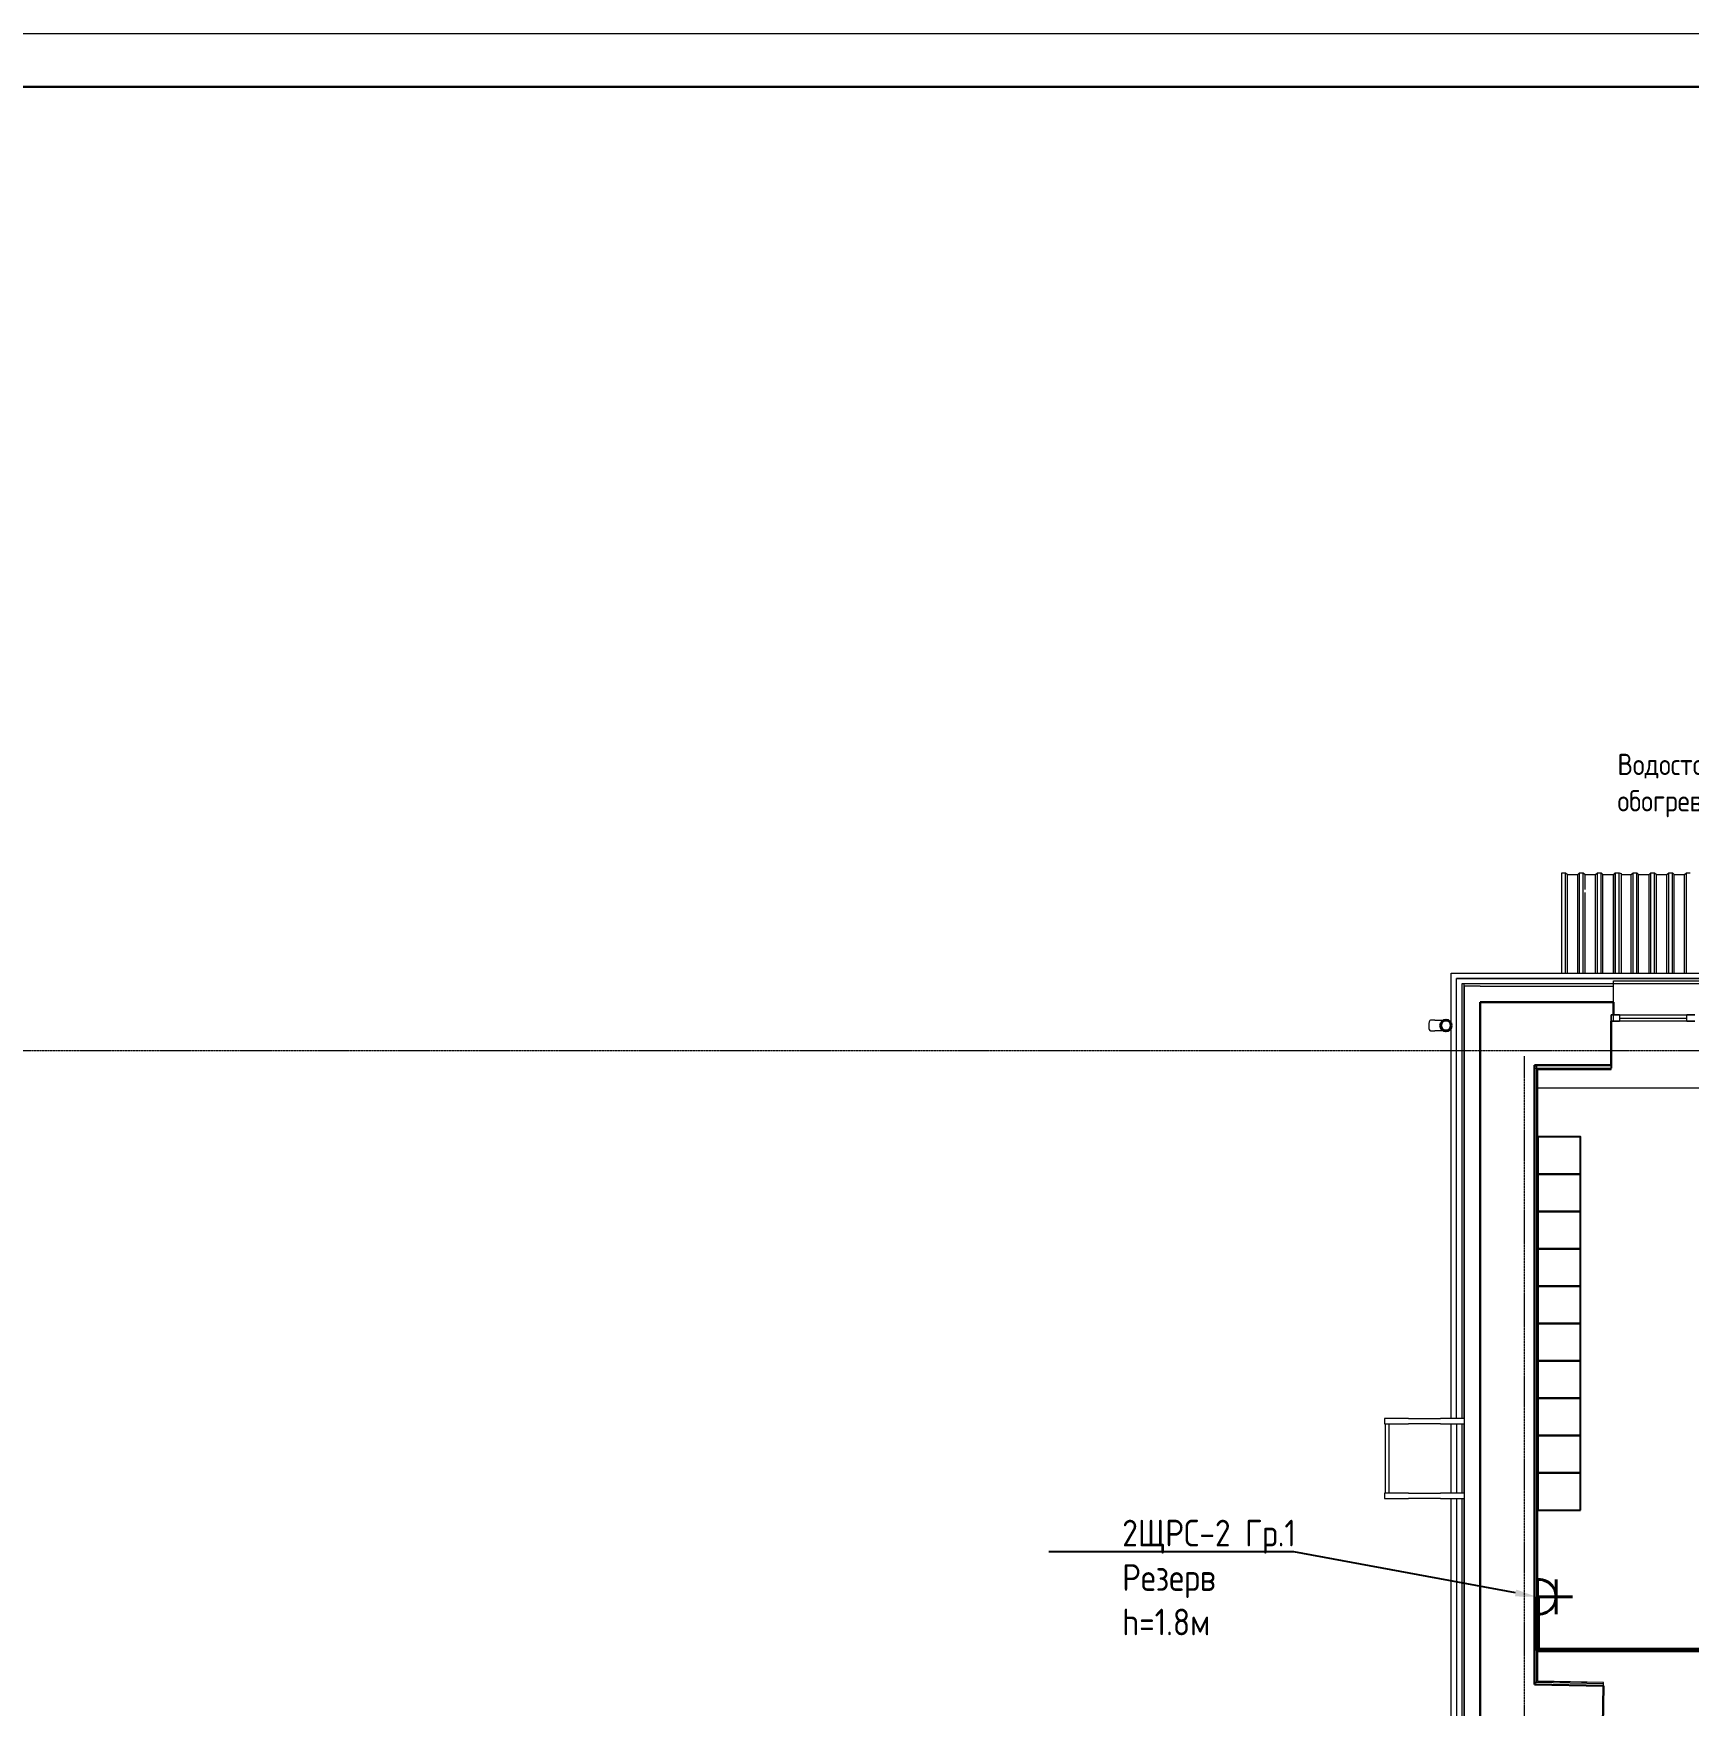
# Model space of a CAD drawing. Header units: millimetres. Extents: x -32 to 417638015, y -35 to 175284279.
# Drawn here: x 416917699 to 416933212, y 175268604 to 175284279 of the extents above; entities that cross this region are included whole.
import ezdxf
from ezdxf import colors
from ezdxf.entities.mleader import LeaderData, LeaderLine
from ezdxf.enums import TextEntityAlignment as Align
from ezdxf.math import Vec2, Vec3

# ---------------------------------------------------------------- set-up
doc = ezdxf.new("R2010")
doc.units = ezdxf.units.MM
doc.linetypes.add('ADSK_Линия сетки', pattern=[25, 20, -2.5, 0, -2.5])
for name, color, linetype, lineweight in [('_ Окна', 7, 'Continuous', 9), ('_ЭМ_гофра', 5, 'Continuous', 60), ('Аннотация', 7, 'Continuous', 18), ('Обобщенные модели', 7, 'Continuous', 18), ('Оборудование', 7, 'Continuous', 18), ('Окна', 7, 'Continuous', 9), ('Оси', 253, 'Continuous', 9), ('Перекрытие', 7, 'Continuous', 18), ('Стены наружные', 7, 'Continuous', 18), ('Стены несущие', 7, 'Continuous', 30), ('Стены отделка', 7, 'Continuous', 30), ('Стены штриховка', 7, 'Continuous', 9), ('ШТРИХОВКА', 252, 'Continuous', 15), ('ЭМ', 5, 'Continuous', 40)]:
    doc.layers.add(name, color=color, linetype=linetype, lineweight=lineweight)
for name, color, linetype in [('_ЭМ_Надписи', 7, 'Continuous'), ('RAMKA', 7, 'Continuous'), ('ЭОМ_Лотки рабочие', 5, 'Continuous')]:
    doc.layers.add(name, color=color, linetype=linetype)
doc.styles.add('GOST Common_4', font='GOST_Common.ttf', dxfattribs={"width": 0.9, "height": 200})
doc.styles.add('RAMKA', font='isocpeur.ttf', dxfattribs={"oblique": 15, "height": 5})
doc.styles.get("Standard").update_dxf_attribs({"font": 'arial.ttf'})
doc.styles.add('ЭОМ', font='isocpeur.ttf', dxfattribs={"width": 0.85, "height": 250})

# ---------------------------------------------------------------- blocks, each defined once
blk = doc.blocks.new('Тх 2 этаж')
at = {"color": 252, "true_color": 0x939598}
for points in [[(52750, 39899), (52750, 40249), (52350, 40249), (52350, 39899), (52750, 39899)], [(52750, 39549), (52750, 39899), (52350, 39899), (52350, 39549), (52750, 39549)], [(52750, 39199), (52750, 39549), (52350, 39549), (52350, 39199), (52750, 39199)], [(52750, 38849), (52750, 39199), (52350, 39199), (52350, 38849), (52750, 38849)], [(52750, 38499), (52750, 38849), (52350, 38849), (52350, 38499), (52750, 38499)], [(52750, 38149), (52750, 38499), (52350, 38499), (52350, 38149), (52750, 38149)], [(52750, 37799), (52750, 38149), (52350, 38149), (52350, 37799), (52750, 37799)], [(52750, 37449), (52750, 37799), (52350, 37799), (52350, 37449), (52750, 37449)], [(52750, 37099), (52750, 37449), (52350, 37449), (52350, 37099), (52750, 37099)], [(52750, 36749), (52750, 37099), (52350, 37099), (52350, 36749), (52750, 36749)]]:
    blk.add_lwpolyline(points, dxfattribs=at)
blk = doc.blocks.new('План 2 этажа')
at = {"layer": '_ Окна', "color": 8, "lineweight": 18}
for p, q in [((47347.714, 43657.505), (47347.714, 43717.505)), ((47347.714, 43717.505), (47423.714, 43717.505)), ((47423.714, 43657.505), (47347.714, 43657.505)), ((47423.714, 43717.505), (47423.714, 43657.505)), ((48054.714, 43657.505), (48054.714, 43717.505)), ((48054.714, 43717.505), (48130.714, 43717.505)), ((48130.714, 43657.505), (48054.714, 43657.505))]:
    blk.add_line(p, q, dxfattribs=at)
at = {"layer": '_ Окна', "color": 8}
for p, q in [((47367.714, 43657.505), (47367.714, 43717.505)), ((47423.714, 43687.505), (48054.714, 43687.505))]:
    blk.add_line(p, q, dxfattribs=at)
at = {"layer": 'Обобщенные модели', "color": 8}
for p, q in [((46884.357, 45048.843), (46919.357, 45048.843)), ((46884.357, 44107.505), (46884.357, 45048.843)), ((46919.357, 45048.843), (46936.357, 45032.255)), ((46919.357, 44107.505), (46919.357, 45048.843)), ((46936.357, 45032.255), (47034.057, 45032.255)), ((46936.357, 44107.505), (46936.357, 45032.255)), ((47034.057, 45032.255), (47051.057, 45048.843)), ((47034.057, 44107.505), (47034.057, 45032.255)), ((47051.057, 45048.843), (47086.057, 45048.843)), ((47051.057, 44107.505), (47051.057, 45048.843)), ((47086.057, 45048.843), (47103.057, 45032.255)), ((47086.057, 44107.505), (47086.057, 45048.843)), ((47103.057, 45032.255), (47200.757, 45032.255)), ((47103.057, 44893.794), (47103.057, 45032.255)), ((47200.757, 45032.255), (47217.757, 45048.843)), ((47200.757, 44107.505), (47200.757, 45032.255)), ((47217.757, 45048.843), (47252.757, 45048.843)), ((47217.757, 44107.505), (47217.757, 45048.843)), ((47252.757, 45048.843), (47269.757, 45032.255)), ((47252.757, 44107.505), (47252.757, 45048.843)), ((47269.757, 45032.255), (47367.457, 45032.255)), ((47269.757, 44107.505), (47269.757, 45032.255)), ((47367.457, 45032.255), (47384.457, 45048.843)), ((47367.457, 44107.505), (47367.457, 45032.255)), ((47384.457, 45048.843), (47419.457, 45048.843)), ((47384.457, 45048.843), (47384.457, 44107.505)), ((47385.957, 45048.843), (47420.957, 45048.843)), ((47385.957, 44107.505), (47385.957, 45048.843)), ((47419.457, 45048.843), (47419.457, 44107.505)), ((47420.957, 44107.505), (47420.957, 45048.843)), ((47420.957, 45048.33), (47439.457, 45042.003)), ((47439.457, 45042.003), (47439.457, 44107.505)), ((47439.457, 45032.255), (47535.657, 45032.255)), ((47535.657, 45032.255), (47552.657, 45048.843)), ((47535.657, 44107.505), (47535.657, 45032.255)), ((47552.657, 45048.843), (47587.657, 45048.843)), ((47552.657, 44107.505), (47552.657, 45048.843)), ((47587.657, 45048.843), (47604.657, 45032.255)), ((47587.657, 44107.505), (47587.657, 45048.843)), ((47604.657, 45032.255), (47702.357, 45032.255)), ((47604.657, 44107.505), (47604.657, 45032.255)), ((47702.357, 45032.255), (47719.357, 45048.843)), ((47702.357, 44107.505), (47702.357, 45032.255)), ((47719.357, 45048.843), (47754.357, 45048.843)), ((47719.357, 44107.505), (47719.357, 45048.843)), ((47754.357, 45048.843), (47771.357, 45032.255)), ((47754.357, 44107.505), (47754.357, 45048.843)), ((47771.357, 45032.255), (47869.057, 45032.255)), ((47771.357, 44107.505), (47771.357, 45032.255)), ((47869.057, 45032.255), (47886.057, 45048.843)), ((47869.057, 44107.505), (47869.057, 45032.255)), ((47886.057, 45048.843), (47921.057, 45048.843)), ((47886.057, 44107.505), (47886.057, 45048.843)), ((47921.057, 45048.843), (47938.057, 45032.255)), ((47921.057, 44107.505), (47921.057, 45048.843)), ((47938.057, 45032.255), (48035.757, 45032.255)), ((47938.057, 44107.505), (47938.057, 45032.255)), ((48035.757, 45032.255), (48052.757, 45048.843)), ((48035.757, 44107.505), (48035.757, 45032.255)), ((48052.757, 45048.843), (48087.757, 45048.843)), ((48052.757, 44107.505), (48052.757, 45048.843)), ((47103.057, 44107.505), (47103.057, 44864.637)), ((45694.564, 43667.559), (45652.06, 43667.559)), ((45652.06, 43567.559), (45694.564, 43567.559))]:
    blk.add_line(p, q, dxfattribs=at)
at = {"layer": 'Обобщенные модели', "color": 8, "flags": 128}
for points in [[(45694.564, 43667.559), (45700.232, 43667.559), (45705.816, 43667.559), (45711.309, 43667.559), (45716.7, 43667.559), (45721.982, 43667.559), (45727.146, 43667.559), (45732.183, 43667.559), (45737.086, 43667.559), (45741.847, 43667.559), (45746.459, 43667.559), (45750.913, 43667.559), (45755.203, 43667.559), (45759.321, 43667.559), (45763.262, 43667.559), (45767.019, 43667.559), (45770.586, 43667.559), (45773.956, 43667.559), (45777.126, 43667.559), (45780.09, 43667.559), (45782.842, 43667.559), (45785.194, 43667.559)], [(45785.194, 43567.559), (45783.924, 43567.559), (45781.261, 43567.559), (45778.384, 43567.559), (45775.3, 43567.559), (45772.012, 43567.559), (45768.526, 43567.559), (45764.847, 43567.559), (45760.982, 43567.559), (45756.937, 43567.559), (45752.717, 43567.559), (45748.331, 43567.559), (45743.784, 43567.559), (45739.084, 43567.559), (45734.239, 43567.559), (45729.257, 43567.559), (45724.144, 43567.559), (45718.911, 43567.559), (45713.564, 43567.559), (45708.112, 43567.559), (45702.565, 43567.559), (45696.931, 43567.559), (45694.564, 43567.559)]]:
    blk.add_lwpolyline(points, dxfattribs=at)
at = {"layer": 'Обобщенные модели', "color": 8}
for start, end in [(9.9868695, 180), (180, 349.922958)]:
    blk.add_arc((45798.211, 43617.559), 52, start, end, dxfattribs=at)
at = {"layer": 'Обобщенные модели', "color": 8, "lineweight": 40}
for start, end in [(0, 180), (180, 0)]:
    blk.add_arc((45798.211, 43617.559), 50, start, end, dxfattribs=at)
at = {"layer": 'Обобщенные модели', "color": 8}
for start_param, end_param in [(3.141592654, 4.71238898), (4.71238898, 6.283185307)]:
    blk.add_ellipse((45652.06, 43617.559), major_axis=(0, -50), ratio=0.309016994, start_param=start_param, end_param=end_param, dxfattribs=at)
at = {"layer": 'Оборудование', "color": 8}
for p, q in [((45223.211, 39933.7), (45223.211, 39883.7)), ((45448.211, 39933.7), (45223.211, 39933.7)), ((45223.211, 39883.7), (45448.211, 39883.7)), ((45233.211, 39233.7), (45233.211, 39883.7)), ((45263.211, 39883.7), (45263.211, 39233.7)), ((45448.211, 39933.7), (45748.211, 39933.7)), ((45748.211, 39883.7), (45448.211, 39883.7)), ((45973.211, 39933.7), (45748.211, 39933.7)), ((45748.211, 39883.7), (45973.211, 39883.7)), ((45973.211, 39883.7), (45973.211, 39933.7)), ((45223.211, 39233.7), (45223.211, 39183.7)), ((45448.211, 39233.7), (45223.211, 39233.7)), ((45448.211, 39233.7), (45748.211, 39233.7)), ((45973.211, 39233.7), (45748.211, 39233.7)), ((45973.211, 39183.7), (45973.211, 39233.7)), ((45223.211, 39183.7), (45448.211, 39183.7)), ((45748.211, 39183.7), (45448.211, 39183.7)), ((45748.211, 39183.7), (45973.211, 39183.7))]:
    blk.add_line(p, q, dxfattribs=at)
at = {"layer": 'Окна', "color": 8}
for p, q in [((47347.714, 43717.505), (47347.714, 43657.505)), ((47423.714, 43717.505), (47347.714, 43717.505)), ((47347.714, 43657.505), (47423.714, 43657.505)), ((47423.714, 43717.505), (48054.714, 43717.505)), ((48054.714, 43657.505), (47423.714, 43657.505)), ((48130.714, 43717.505), (48054.714, 43717.505)), ((48054.714, 43657.505), (48130.714, 43657.505))]:
    blk.add_line(p, q, dxfattribs=at)
at = {"layer": 'Оси', "color": 8, "linetype": 'ADSK_Линия сетки'}
for p, q in [((-9428.371, 43383.7), (56691.21, 43383.7)), ((46535.923, -4690.674), (46535.923, 43330.545))]:
    blk.add_line(p, q, dxfattribs=at)
at = {"layer": 'Перекрытие', "color": 8}
for p, q in [((47348.714, 43657.505), (47348.714, 43219.395)), ((46660.211, 43034.248), (48825.714, 43034.248))]:
    blk.add_line(p, q, dxfattribs=at)
at = {"layer": 'Стены наружные', "color": 8}
for p, q in [((45848.211, 44107.505), (56277.854, 44107.505)), ((45848.211, 39933.7), (45848.211, 44107.505)), ((45898.211, 44057.505), (56228.258, 44057.505)), ((56228.257, 44057.505), (45898.211, 44057.505)), ((45898.211, 44057.505), (45898.211, 44057.505)), ((45898.211, 39933.7), (45898.211, 44057.505)), ((47367.714, 44007.505), (47367.714, 44037.505)), ((47367.714, 44037.505), (48817.714, 44037.505)), ((48817.714, 44007.505), (47367.714, 44007.505)), ((45848.211, 39233.7), (45848.211, 39883.7)), ((45898.211, 39883.7), (45898.211, 39233.7)), ((45848.211, 28352.124), (45848.211, 39183.7)), ((45898.211, 39183.7), (45898.211, 28348.013))]:
    blk.add_line(p, q, dxfattribs=at)
at = {"layer": 'Стены несущие', "color": 8}
for p, q in [((46118.211, 43837.505), (46118.211, 35920.535)), ((46118.211, 43837.505), (47367.714, 43837.505)), ((47367.714, 43717.505), (47367.714, 43837.505)), ((47347.714, 43247.505), (47347.714, 43657.505)), ((46118.211, 35920.535), (46118.211, 43247.505)), ((46628.18, 43247.505), (47347.714, 43247.505)), ((46628.211, 37439.069), (46628.211, 43247.505)), ((47275.919, 37428.114), (46628.211, 37439.069)), ((47269.662, 37058.167), (47275.919, 37428.114))]:
    blk.add_line(p, q, dxfattribs=at)
at = {"layer": 'Стены отделка', "color": 8, "lineweight": 9}
for p, q in [((45948.211, 44007.505), (45948.211, 39933.7)), ((47367.714, 44007.505), (45948.211, 44007.505)), ((46118.211, 43987.505), (45968.211, 43987.505)), ((47367.714, 43837.505), (47367.714, 44007.505)), ((46118.211, 43247.505), (46118.211, 43837.505)), ((46628.18, 43247.505), (46628.18, 43217.505)), ((46628.18, 43217.505), (46648.211, 43217.505)), ((46648.211, 43237.128), (46628.211, 43237.128)), ((46648.211, 43237.128), (46648.211, 37458.733)), ((46660.211, 37470.532), (46660.211, 43205.505)), ((46660.211, 43205.505), (47347.714, 43205.505)), ((47347.714, 43205.505), (47347.714, 43247.505)), ((45948.211, 39883.7), (45948.211, 39233.7)), ((45948.211, 39183.7), (45948.211, 35920.535)), ((47276.46, 37460.109), (46660.211, 37470.532)), ((46628.211, 37459.071), (46648.211, 37459.071)), ((46628.55, 37459.066), (46628.211, 37439.069)), ((46648.211, 37458.733), (46628.55, 37459.066)), ((47275.257, 37448.128), (47276.257, 37448.111)), ((47275.919, 37428.114), (47276.257, 37448.111)), ((47276.257, 37448.111), (47276.46, 37460.109))]:
    blk.add_line(p, q, dxfattribs=at)
at = {"layer": 'Стены штриховка', "color": 8}
for p, q in [((45968.211, 39933.7), (45968.211, 44007.505)), ((45968.211, 43987.505), (45968.211, 39933.7)), ((46118.211, 43987.505), (47367.714, 43987.505)), ((46648.211, 43217.505), (47347.714, 43217.505)), ((46658.211, 37468.565), (46658.211, 43207.505)), ((46658.211, 43207.505), (47347.714, 43207.505)), ((45968.211, 39233.7), (45968.211, 39883.7)), ((45968.211, 39883.7), (45968.211, 39233.7)), ((45968.211, 35920.535), (45968.211, 39183.7)), ((45968.211, 39183.7), (45968.211, 35920.535)), ((47276.426, 37458.109), (46658.211, 37468.565)), ((47275.257, 37448.128), (46648.211, 37458.733))]:
    blk.add_line(p, q, dxfattribs=at)
at = {"layer": 'ЭОМ_Лотки рабочие'}
blk.add_blockref('Тх 2 этаж', (-5689.424, 2325.176), dxfattribs=at)
at = {"layer": 'Аннотация', "color": 8, "insert": (47406.353, 46165.426), "char_height": 200, "width": 2226.6, "attachment_point": 1, "line_spacing_factor": 1.022766, "style": 'GOST Common_4'}
blk.add_mtext('\\pxt1.8,3.6,5.4,7.2,9,10.8,12.6,14.4,16.2,18,19.8,21.6,23.4,25.2,27,28.8,30.6,32.4,34.2,36,37.8,39.6,41.4,43.2,45,46.8,48.6,50.4,52.2,54,55.8,57.6;{Водосточная труба с обогревом }', dxfattribs=at)
blk = doc.blocks.new('1м розетка IP20')
at = {"layer": 'ЭМ', "color": 5}
for p, q in [((-10, 163), (-10, -163)), ((163, 163), (163, -163)), ((-10, 0), (315, 0))]:
    blk.add_line(p, q, dxfattribs=at)
blk.add_arc((0, 0), 163, 266.3196, 93.6804, dxfattribs=at)
blk = doc.blocks.new('*U1108')
at = {"lineweight": 5, "transparency": 33554687}
blk.add_lwpolyline([(0, 0), (0, 841), (1189, 841), (1189, 0)], close=True, dxfattribs=at)
at = {"lineweight": 30, "transparency": 33554687}
blk.add_lwpolyline([(20, 5), (20, 836), (1184, 836), (1184, 5)], close=True, dxfattribs=at)
at = {"transparency": 33554687, "style": 'RAMKA', "oblique": 15, "width": 0.9}
for tag, height, p in [('СТРАНИЦА', 0.00025, (1183.9995, 835.9996)), ('ДАТА1', 2.5, (1059, 32.5)), ('ДАТА2', 2.5, (1059, 27.5)), ('СТАДИЯ', 2.5, (1141.5, 25)), ('ЛИСТ', 2.5, (1156.5, 25)), ('ЛИСТОВ', 2.5, (1174, 25)), ('ДАТА3', 2.5, (1059, 22.5)), ('ДАТА4', 2.5, (1059, 17.5)), ('ДАТА5', 2.5, (1059, 12.5)), ('ДАТА6', 2.5, (1059, 7.5))]:
    blk.add_attdef(tag, text='', height=height, dxfattribs=at).set_placement(p, align=Align.MIDDLE_CENTER)
at = {"transparency": 33554687, "style": 'RAMKA', "oblique": 15, "width": 0.9, "flags": 8}
blk.add_attdef('ШИФР', text='', height=5, dxfattribs=at).set_placement((1124, 55), align=Align.MIDDLE_CENTER)
at = {"transparency": 33554687, "style": 'RAMKA', "oblique": 15, "width": 0.9}
for tag, p in [('ДОЛЖНОСТЬ1', (1000, 32.5)), ('ФИО1', (1020, 32.5)), ('ДОЛЖНОСТЬ2', (1000, 27.5)), ('ФИО2', (1020, 27.5)), ('ДОЛЖНОСТЬ3', (1000, 22.5)), ('ФИО3', (1020, 22.5)), ('ДОЛЖНОСТЬ4', (1000, 17.5)), ('ФИО4', (1020, 17.5)), ('ДОЛЖНОСТЬ5', (1000, 12.5)), ('ФИО5', (1020, 12.5)), ('ДОЛЖНОСТЬ6', (1000, 7.5)), ('ФИО6', (1020, 7.5))]:
    blk.add_attdef(tag, text='', height=2.5, dxfattribs=at).set_placement(p, align=Align.MIDDLE_LEFT)
at = {"lineweight": 5, "transparency": 33554687, "oblique": 15, "width": 0.9}
for tag, flags, p in [('КОМПАНИЯ', 150, (1159, 12.5)), ('НАИМЕНОВАНИЕ', 128, (1099, 12.5)), ('КОМПЛЕКТ', 170, (1099, 27.5))]:
    blk.add_attdef(tag, text='', height=2.5, dxfattribs=dict(at, flags=flags)).set_placement(p, align=Align.MIDDLE_CENTER)
at = {"transparency": 33554687, "style": 'RAMKA', "oblique": 15, "width": 0.9, "flags": 8}
blk.add_attdef('ФОРМАТЛИСТА', text='', height=2.5, dxfattribs=at).set_placement((1155, 2.5), align=Align.MIDDLE_LEFT)
at = {"lineweight": 9, "transparency": 33554687, "oblique": 15, "width": 0.9, "flags": 26}
blk.add_attdef('ОБЪЕКТ', text='', height=2.5, dxfattribs=at).set_placement((1124, 42.5), align=Align.MIDDLE_CENTER)

msp = doc.modelspace()

# ---------------------------------------------------------------- block references
at = {"layer": 'ШТРИХОВКА'}
msp.add_blockref('План 2 этажа', (416885140, 175231361), dxfattribs=at)

# ---------------------------------------------------------------- next in the draw order: linework, layer by layer
at = {"layer": '_ЭМ_гофра', "linetype": 'ByBlock'}
for points in [[(416940009, 175273652), (416940009, 175269122), (416931800, 175269122)], [(416931798, 175269623), (416931798, 175269121)]]:
    msp.add_lwpolyline(points, dxfattribs=at)

# ---------------------------------------------------------------- next in the draw order: block references
at = {"layer": 'RAMKA', "transparency": 33554687, "xscale": 100, "yscale": 100, "zscale": 100}
msp.add_blockref('*U1108', (416862738, 175200179), dxfattribs=at)
at = {"layer": 'ЭМ'}
msp.add_blockref('1м розетка IP20', (416931808, 175269624), dxfattribs=at)

# ---------------------------------------------------------------- next in the draw order: leaders
at = {"layer": '_ЭМ_Надписи', "color": 7, "ltscale": 5}
ml = msp.add_multileader_mtext('Standard', dxfattribs=at)
ml.set_content('{\\fGOST Common|b0|i0|c204|p34;\\W0.9;\\C256;2ЩРС-2\\fISOCPEUR|b0|i0|c204|p34;\\W0.85; Гр.1 Резерв\\P\\fGOST Common|b0|i0|c0|p34;\\W0.9;h=\\fGOST Common|b0|i0|c204|p34;1\\fGOST Common|b0|i0|c0|p34;.\\fGOST Common|b0|i0|c204|p34;8м}', color=1, style='ЭОМ')
ml.set_leader_properties()
ml.build(insert=Vec2(0, 0))
ml.multileader.update_dxf_attribs({"text_left_attachment_type": 6, "text_right_attachment_type": 6, "dogleg_length": 0, "arrow_head_size": 200})
ctx = ml.context
ctx.base_point, ctx.char_height, ctx.arrow_head_size, ctx.landing_gap_size, ctx.plane_origin = Vec3(416927904, 175270046), 250, 200, 0, Vec3(416903450, 175283755)
ctx.left_attachment, ctx.right_attachment = 6, 6
notes = []
notes.append((ctx, [(1, (1, 1, 0), (416929513, 175270046), (-1, 0), 0, [(0, [(416931788, 175269623)], 0, [])])]))
ctx.mtext.insert, ctx.mtext.width, ctx.mtext.defined_height, ctx.mtext.flow_direction = Vec3(416927904, 175270346), 2273.29, 546, 5
for ctx, leaders in notes:
    for number, flags, end, landing, length, lines in leaders:
        leader = LeaderData()
        leader.index, (leader.has_last_leader_line, leader.has_dogleg_vector, leader.attachment_direction) = number, flags
        leader.last_leader_point, leader.dogleg_vector, leader.dogleg_length = Vec3(end), Vec3(landing), length
        for number, points, colour, breaks in lines:
            line = LeaderLine()
            line.index, line.vertices, line.color, line.breaks = number, Vec3.list(points), colors.encode_raw_color(colour), breaks
            leader.lines.append(line)
        ctx.leaders.append(leader)

doc.saveas('drawing.dxf')
